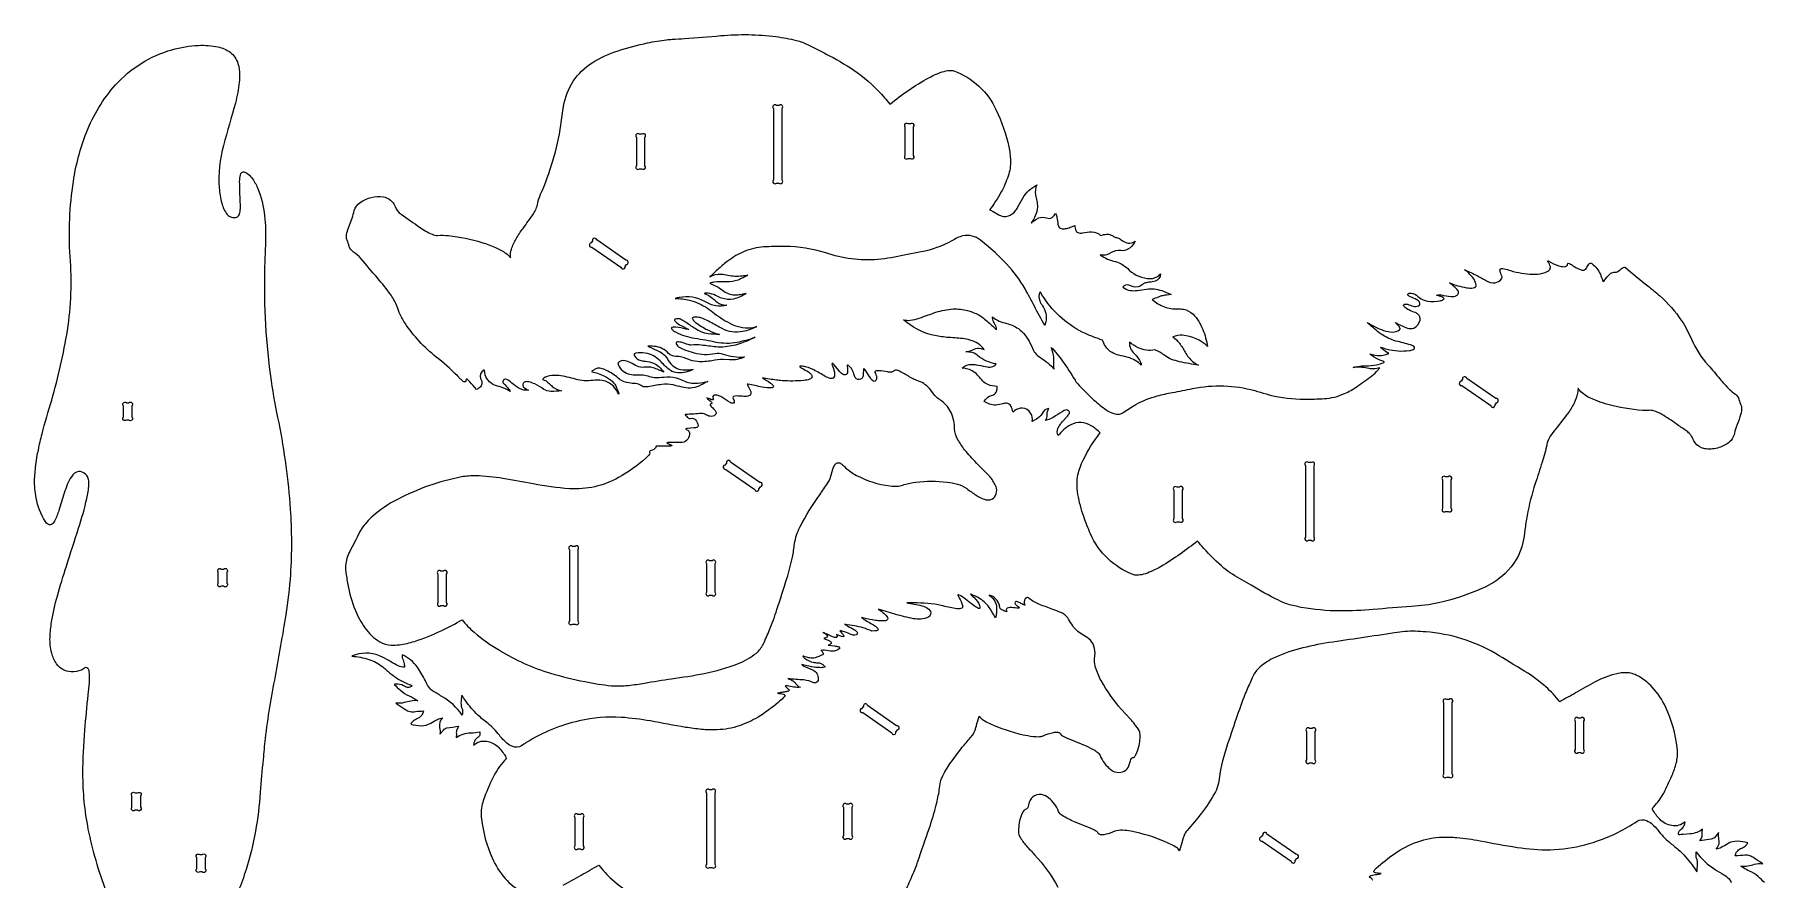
# Model space of a CAD drawing. Extents: x 0 to 51.4, y 0 to 52.8.
# Drawn here: x 0 to 50.1, y 28.3 to 52.8 of the extents above; entities that cross this region are included whole.
import ezdxf

# ---------------------------------------------------------------- set-up
doc = ezdxf.new("R2010")
doc.units = 0
doc.header["$MEASUREMENT"] = 0
doc.layers.get('0').update_dxf_attribs({"linetype": 'CONTINUOUS'})

msp = doc.modelspace()

# ---------------------------------------------------------------- linework, layer by layer
for points in [[(26.583, 46.831, -0.077275), (25.696, 46.516), (25.203, 46.421, -0.037211), (24.435, 46.295, -0.100791), (22.927, 46.486, 0.073926), (21.741, 46.671, 0.014815), (21.128, 46.659, 0.08555), (20.566, 46.525, 0.065025), (20.102, 46.259, 0.022769), (19.831, 46.033, 0.003792), (19.572, 45.794, -0.153813), (19.897, 45.874, -0.028229), (20.09, 45.836, 0.071232), (20.506, 45.823, 0.020928), (20.671, 45.847, -0.040647), (20.387, 45.7, -0.109795), (20.052, 45.647, 0.04221), (19.687, 45.634, 0.020819), (19.566, 45.613, -0.007199), (19.808, 45.492, -0.046741), (19.978, 45.376, 0.182794), (20.334, 45.272, 0.035893), (20.507, 45.293, -0.010618), (20.621, 45.31, -0.094366), (20.256, 45.15, -0.134216), (19.905, 45.177, -0.0481), (19.735, 45.254, 0.081373), (19.514, 45.318, 0.071339), (19.406, 45.311, -0.12239), (19.73, 45.099, 0.161252), (19.973, 44.978, 0.02722), (20.06, 44.967, -0.114236), (19.74, 44.948, -0.083936), (19.422, 45.079, 0.174209), (18.684, 45.192, 0.014918), (18.567, 45.168, -0.044532), (18.981, 45.116, -0.088665), (19.5, 44.881, -0.022846), (19.704, 44.732, 0.054683), (20.215, 44.416, 0.146721), (20.82, 44.327, 0.029606), (20.935, 44.352, -0.064796), (20.522, 44.206, -0.167337), (19.928, 44.291, -0.005485), (19.582, 44.481, 0.024123), (19.364, 44.584, 0.033176), (19.25, 44.619, 0.089013), (19.101, 44.622, 0.170089), (19.064, 44.602, 0.22192), (19.062, 44.585, 0.137399), (19.118, 44.505, 0.055243), (19.457, 44.281, 0.041568), (19.744, 44.153, 0.022846), (19.844, 44.124, -0.037139), (19.519, 44.142, -0.110021), (19.141, 44.291, -0.005212), (18.848, 44.49, 0.048123), (18.718, 44.564, 0.114774), (18.62, 44.577, 0.03862), (18.565, 44.57, 0.313509), (18.542, 44.539, 0.171431), (18.547, 44.524, 0.089671), (18.692, 44.406, 0.010374), (18.944, 44.279, -0.081593), (18.96, 44.269, -0.035593), (18.877, 44.281, 0.01952), (18.585, 44.334, 0.070539), (18.478, 44.329, 0.451869), (18.46, 44.285, 0.097076), (18.473, 44.265, 0.058781), (18.569, 44.196, 0.081463), (19.137, 44.012, -0.022248), (19.747, 43.904, 0.093939), (20.357, 43.901, 0.024569), (20.623, 43.962, 0.010847), (20.884, 44.042, -0.020157), (20.486, 43.87, -0.066469), (20.011, 43.767, -0.065792), (19.748, 43.761, 0.003042), (19.323, 43.813, 0.042274), (19.031, 43.816, -0.059957), (18.936, 43.83, -0.015693), (18.771, 43.887, 0.11635), (18.628, 43.905, 0.453904), (18.59, 43.852, 0.163726), (18.697, 43.746, 0.04224), (18.868, 43.672, 0.007247), (19.115, 43.591, 0.130182), (19.72, 43.576, -0.122056), (19.951, 43.555, 0.098808), (20.575, 43.472, -0.125399), (20.143, 43.384), (19.959, 43.395, 0.060326), (19.631, 43.362, -0.062485), (19.211, 43.336, -0.087563), (18.908, 43.417, 0.017569), (18.761, 43.469, 0.074366), (18.584, 43.489, -0.20073), (18.37, 43.572, 0.199223), (17.951, 43.778, 0.024896), (17.771, 43.782), (18.066, 43.651, -0.17639), (18.365, 43.37, 0.083701), (18.526, 43.191, 0.115067), (18.722, 43.109, 0.07122), (18.969, 43.099, 0.016131), (19.087, 43.111, -0.138566), (18.645, 43.012, -0.11634), (18.424, 43.081, -0.033733), (18.387, 43.107, -0.036095), (18.13, 43.359, 0.161002), (17.697, 43.581, 0.088956), (17.425, 43.582, 0.112838), (17.379, 43.559, 0.147491), (17.388, 43.506, 0.23616), (17.572, 43.367, 0.023665), (17.702, 43.351, -0.043302), (17.933, 43.293, -0.097684), (18.092, 43.191, -0.049839), (18.234, 43.026, 0.054867), (17.927, 43.156, 0.108319), (17.654, 43.171, -0.140495), (17.464, 43.2, -0.008789), (17.264, 43.307, 0.096641), (17.047, 43.365, 0.218382), (16.918, 43.308, 0.249625), (16.91, 43.25, 0.156745), (17.061, 43.057, 0.184598), (17.45, 42.953, -0.120437), (17.814, 42.904, 0.077319), (18.022, 42.877, 0.014914), (18.323, 42.896, -0.112337), (18.68, 42.842, -0.009591), (18.862, 42.76, 0.115371), (19.222, 42.713, 0.044111), (19.511, 42.763, -0.032921), (19.25, 42.629, -0.076833), (19.005, 42.569, -0.070617), (18.767, 42.594, 0.004981), (18.502, 42.661, 0.087094), (18.177, 42.675, 0.010336), (17.779, 42.604, -0.089414), (17.644, 42.61, -0.093193), (17.575, 42.644, 0.145169), (17.417, 42.7, -0.019485), (17.282, 42.707, -0.055719), (17.027, 42.775, -0.092853), (16.948, 42.826, 0.075394), (16.616, 43.057, 0.034624), (16.451, 43.131, 0.104031), (16.314, 43.146, 0.128661), (16.223, 43.106, -0.006483), (16.143, 43.046, -0.050938), (16.518, 42.917, -0.075697), (16.74, 42.766, -0.095698), (16.868, 42.58, -0.044226), (16.931, 42.393, 0.062785), (16.773, 42.621, 0.162096), (16.451, 42.789, 0.082225), (16.178, 42.793, -0.048465), (15.929, 42.778, -0.055974), (15.678, 42.827, 0.047965), (15.193, 42.93, 0.063583), (14.924, 42.924, 0.102623), (14.759, 42.858, 0.044404), (14.715, 42.821, -0.129064), (14.912, 42.706, -0.004692), (14.997, 42.62, 0.150716), (15.274, 42.494, -0.037771), (14.961, 42.472, -0.131228), (14.762, 42.529, 0.045153), (14.499, 42.688, 0.046271), (14.324, 42.749, 0.121482), (14.212, 42.749, 0.561306), (14.173, 42.597, 0.081253), (14.226, 42.555, 0.031173), (14.315, 42.511, -0.164332), (14.054, 42.557, -0.051963), (13.915, 42.647, -0.026721), (13.75, 42.783, 0.141452), (13.658, 42.828, 0.222824), (13.59, 42.794, 0.170388), (13.566, 42.753, 0.213865), (13.582, 42.714, 0.041939), (13.638, 42.659, -0.045973), (13.752, 42.524, -0.030051), (13.785, 42.467, 0.085568), (13.569, 42.578, 0.0105), (13.359, 42.642, -0.123432), (13.186, 42.753, -0.173002), (13.043, 43.026, 0.019325), (13.034, 43.088, 0.281839), (13.022, 43.086, 0.405111), (12.923, 42.844, -0.036902), (12.957, 42.771, -0.104585), (12.964, 42.688, -0.18404), (12.9, 42.588, -0.03475), (12.807, 42.525, 0.003764), (12.612, 42.754, 0.014501), (12.542, 42.828, 0.596695), (12.509, 42.817, -0.128211), (12.48, 42.754, 0.054321), (12.436, 42.748, -0.101634), (12.407, 42.769, -0.025411), (12.329, 42.842, 0.041596), (11.704, 43.417, -0.073389), (10.78, 44.382, -0.040639), (10.593, 44.705, -0.024731), (10.507, 44.93, 0.062623), (10.329, 45.259, 0.02328), (9.934, 45.761, -0.005827), (9.464, 46.316, 0.08364), (9.24, 46.511, -0.157935), (9.119, 46.674, 0.038349), (9.055, 46.852, -0.096081), (9.039, 46.958, -0.073742), (9.08, 47.165), (9.201, 47.496, 0.018659), (9.262, 47.713, -0.162701), (9.437, 47.947, -0.189484), (10.107, 48.11, -0.261299), (10.446, 47.832, 0.148558), (10.622, 47.605, -0.00352), (11.158, 47.229, 0.046817), (11.521, 47.027, 0.088085), (11.679, 46.991, -0.042163), (11.997, 46.987, -0.043741), (12.965, 46.788, -0.024565), (13.356, 46.645, -0.048788), (13.657, 46.474, -0.059356), (13.794, 46.346, -0.108501), (13.818, 46.596, -0.060466), (13.955, 46.894, -0.028692), (14.155, 47.197, 0.009413), (14.455, 47.617, 0.100813), (14.579, 47.926, -0.035893), (14.665, 48.184, 0.031511), (15.019, 49.158, 0.037806), (15.255, 50.191, -0.003205), (15.332, 50.739, -0.216015), (16.159, 51.996, -0.069912), (16.91, 52.342, -0.021328), (17.764, 52.571, -0.023565), (18.313, 52.661, -0.013168), (18.48, 52.674, 0.00522), (18.831, 52.695, 0.003527), (19.885, 52.781, -0.053417), (21.485, 52.752, -0.025899), (22.079, 52.641, -0.055993), (22.415, 52.516, 0.001003), (23.035, 52.199, -0.031462), (23.84, 51.712, -0.060575), (24.628, 50.983, -0.010754), (24.785, 50.793, -0.046883), (25.915, 51.561, -0.04869), (26.357, 51.746, -0.081642), (26.582, 51.773, -0.063611), (26.639, 51.763, -0.198631), (27.868, 50.625, -0.058116), (28.233, 49.56, -0.035838), (28.283, 49.163, -0.089662), (28.215, 48.712, -0.045121), (28.005, 48.241, -0.036666), (27.677, 47.734, -0.023452), (27.778, 47.684), (27.947, 47.588, 0.222851), (28.219, 47.561, 0.14607), (28.415, 47.695, 0.054906), (28.489, 47.804, -0.012896), (28.635, 48.075, -0.13922), (29.047, 48.458, 0.158009), (29.006, 48.168, 0.009092), (29.046, 47.991, -0.050118), (29.063, 47.813, -0.097258), (29.001, 47.563, -0.051434), (28.88, 47.348, -0.089847), (29.099, 47.498, -0.183826), (29.329, 47.498, 0.243257), (29.487, 47.515, 0.081981), (29.589, 47.628, -0.071601), (29.629, 47.506, -0.007841), (29.655, 47.323, 0.156826), (29.702, 47.216, 0.125151), (29.748, 47.19, 0.111513), (29.876, 47.19, 0.051623), (30.015, 47.228, -0.00363), (30.15, 47.28, 0.106501), (30.175, 47.132, 0.164747), (30.23, 47.075, 0.150423), (30.373, 47.064, -0.041161), (30.638, 47.098, -0.200367), (30.892, 46.99, -0.054456), (31.065, 47.03, -0.131571), (31.202, 47.004, 0.027432), (31.29, 46.95, 0.053604), (31.379, 46.923, -0.084801), (31.489, 46.866, 0.083777), (31.651, 46.779, 0.174385), (31.831, 46.792, 0.042347), (31.896, 46.826, -0.089339), (31.746, 46.63, -0.210001), (31.479, 46.551, 0.161804), (31.181, 46.484, -0.093831), (31.032, 46.421, -0.090753), (30.885, 46.426, 0.09816), (31.322, 46.235, -0.144594), (31.722, 45.986, 0.181324), (32.329, 45.742, 0.170319), (32.576, 45.825, 0.052754), (32.625, 45.875, -0.34699), (32.473, 45.668, -0.049245), (32.304, 45.638, 0.025747), (32.195, 45.617, 0.13046), (32.093, 45.556, -0.248853), (31.851, 45.507), (31.713, 45.552, 0.302176), (31.539, 45.497, 0.155179), (31.752, 45.398, 0.065991), (31.95, 45.397, 0.003016), (32.222, 45.435, -0.117264), (32.664, 45.394, -0.039128), (32.937, 45.278, 0.029064), (32.693, 45.246, 0.036436), (32.562, 45.205, -0.008261), (32.391, 45.138, 0.08934), (32.741, 44.921, 0.101551), (33.114, 44.868, -0.036446), (33.295, 44.853, -0.14709), (33.571, 44.71, -0.071767), (33.736, 44.502, -0.069511), (33.937, 44.022, -0.024176), (33.995, 43.77, 0.181871), (33.268, 44.099, 0.107613), (32.985, 44.052, -0.093873), (33.177, 43.872, -0.029264), (33.344, 43.606, 0.074595), (33.561, 43.34, 0.069588), (33.731, 43.23, -0.013197), (33.181, 43.334, -0.024847), (32.948, 43.4, -0.079635), (32.741, 43.521, 0.043114), (32.607, 43.609, 0.024478), (32.463, 43.679, -0.173856), (31.986, 43.74, -0.039348), (31.726, 43.895, 0.210702), (31.866, 43.568, -0.10802), (32.053, 43.299, -0.030355), (32.073, 43.236, 0.121798), (31.689, 43.459, 0.015101), (31.424, 43.522, -0.06159), (31.23, 43.596, -0.122919), (31.037, 43.781, -0.053842), (30.944, 43.961, -0.02975), (30.453, 44.147, -0.139378), (29.248, 45.19, -0.01452), (29.143, 45.357, 0.242159), (29.129, 45.093, 0.052672), (29.208, 44.955, -0.204706), (29.302, 44.489, -0.029344), (29.276, 44.38, -0.01076), (28.973, 44.945, 0.005037), (28.703, 45.443, 0.061632), (28.165, 46.168, 0.031167), (27.639, 46.667, 0.004506), (27.411, 46.856, 0.22692), (26.904, 46.976, 0.063206), (26.739, 46.922, 0.010826)], [(21.412, 50.672), (21.412, 48.598, 1), (21.5, 48.51), (21.574, 48.51, 1), (21.662, 48.598), (21.662, 50.672, 1), (21.574, 50.76), (21.5, 50.76, 1)], [(25.224, 50.135), (25.224, 49.311, 1), (25.312, 49.223), (25.386, 49.223, 1), (25.474, 49.311), (25.474, 50.135, 1), (25.386, 50.223), (25.312, 50.223, 1)], [(17.439, 49.835), (17.439, 49.012, 1), (17.528, 48.924), (17.601, 48.924, 1), (17.689, 49.012), (17.689, 49.835, 1), (17.601, 49.924), (17.528, 49.924, 1)], [(16.149, 46.655), (16.99, 46.071, 1), (17.113, 46.094), (17.155, 46.154, 1), (17.132, 46.277), (16.292, 46.86, 1), (16.169, 46.838), (16.127, 46.778, 1)], [(31.91, 42.09, -0.060024), (32.536, 42.342, -0.026905), (32.976, 42.44, 0.006897), (33.56, 42.556, -0.11844), (35.361, 42.498, -0.007857), (35.688, 42.398, 0.061216), (36.672, 42.252, 0.012749), (36.925, 42.249, 0.008183), (37.37, 42.263, 0.089349), (37.959, 42.409, 0.051451), (38.324, 42.613, 0.005475), (38.755, 42.924, 0.04622), (38.932, 43.091, 0.026546), (38.985, 43.16, -0.139855), (38.616, 43.144, 0.096416), (38.21, 43.163, -0.049389), (38.468, 43.214, -0.020222), (38.659, 43.218, 0.067289), (38.963, 43.264, 0.014755), (39.124, 43.317, 0.058169), (39.077, 43.345, -0.039004), (38.824, 43.464, -0.043862), (38.693, 43.56, 0.065993), (38.988, 43.512, 0.087476), (39.164, 43.541, 0.025119), (39.247, 43.575, -0.067805), (39.056, 43.702, -0.031887), (39.003, 43.758, 0.018933), (39.193, 43.697, 0.088966), (39.841, 43.655, 0.05601), (39.951, 43.685, 0.243836), (39.991, 43.731, 0.265565), (39.967, 43.78, 0.077446), (39.876, 43.823, -0.005665), (39.45, 43.933, -0.069675), (39.021, 44.129, -0.023655), (38.962, 44.173, -0.004476), (38.615, 44.47, 0.043569), (39.091, 44.241, 0.087447), (39.357, 44.192, 0.146581), (39.551, 44.254, 0.170707), (39.571, 44.291, 0.114467), (39.569, 44.31, 0.107319), (39.508, 44.396, -0.04766), (39.437, 44.474, 0.066227), (39.784, 44.307, 0.174071), (39.97, 44.31, 0.214738), (40.153, 44.54, 0.288221), (40.09, 44.709, 0.073325), (40.014, 44.755, -0.014117), (39.828, 44.832, -0.085914), (39.697, 44.923, -0.162588), (39.673, 44.969, -0.318745), (39.692, 44.997, -0.128668), (39.784, 44.996, 0.008318), (39.955, 44.942, 0.159993), (40.109, 44.952, 0.2165), (40.146, 44.996, 0.2165), (40.137, 45.052, 0.132081), (40.058, 45.129, 0.032329), (39.87, 45.214, -0.154477), (39.794, 45.276, -0.348708), (39.802, 45.305, -0.119073), (39.833, 45.318, -0.186777), (40.044, 45.262, -0.02424), (40.133, 45.187, 0.130276), (40.365, 45.092, 0.086555), (40.736, 45.098, 0.079177), (40.825, 45.132, 0.209395), (40.845, 45.159, 0.239368), (40.834, 45.182, 0.058866), (40.783, 45.209, 0.019507), (40.649, 45.249, -0.098528), (40.627, 45.26, -0.344696), (40.629, 45.264, -0.099099), (40.762, 45.268, 0.019901), (41.052, 45.226, 0.117073), (41.207, 45.247, 0.234639), (41.267, 45.321, 0.197123), (41.243, 45.4, 0.052399), (41.169, 45.481, 0.007678), (41.003, 45.619, 0.04953), (41.495, 45.478, 0.071504), (41.694, 45.47, 0.145696), (41.762, 45.498, 0.235866), (41.78, 45.56, 0.09077), (41.724, 45.702, 0.066468), (41.597, 45.863, 0.028314), (41.443, 45.998, -0.020164), (41.797, 45.829, 0.00905), (42.078, 45.673, 0.140381), (42.322, 45.623, 0.218804), (42.509, 45.732, 0.068975), (42.525, 45.767, 0.15262), (42.529, 45.791, -0.004455), (42.47, 45.953, -0.221828), (42.474, 46.017, -0.196113), (42.506, 46.031, -0.064343), (42.585, 46.024, -0.026667), (42.774, 45.974, 0.066542), (43.416, 45.868, 0.058194), (43.7, 45.895, 0.066773), (43.856, 45.957, 0.053432), (43.903, 45.993, 0.231168), (43.927, 46.084, 0.102203), (43.857, 46.231, -0.134893), (43.848, 46.256), (43.851, 46.257, -0.090673), (43.881, 46.246, 0.059624), (44.171, 46.111, 0.067075), (44.324, 46.087, 0.123993), (44.405, 46.113, 0.247417), (44.436, 46.178, -0.229889), (44.439, 46.186, -0.229889), (44.447, 46.188, -0.072169), (44.562, 46.127, 0.037548), (44.776, 46.01, 0.069865), (44.874, 45.987, 0.294519), (44.971, 46.043, -0.04308), (45.045, 46.163, -0.401215), (45.129, 46.175, -0.145711), (45.376, 45.866, -0.036201), (45.439, 45.684, 0.159044), (45.455, 45.658, 0.243184), (45.46, 45.659, 0.068466), (45.503, 45.701, -0.050308), (45.659, 45.876, -0.146785), (45.766, 45.925, 0.090196), (45.846, 45.93, 0.075969), (45.887, 45.949, 0.029519), (46.009, 46.047, -0.17636), (46.075, 46.073, -0.128248), (46.104, 46.063, 0.015214), (46.756, 45.527, -0.007968), (47.092, 45.249, -0.064925), (47.731, 44.519, -0.042601), (48.016, 43.986, 0.082686), (48.501, 43.234, -0.012009), (48.836, 42.837, 0.024761), (49.116, 42.533, 0.033993), (49.29, 42.391, -0.154704), (49.392, 42.24, 0.043632), (49.457, 42.061, -0.080145), (49.47, 41.97, -0.081761), (49.422, 41.734, -0.001832), (49.312, 41.436, 0.030208), (49.25, 41.211, -0.139873), (49.122, 41.013, -0.111014), (48.812, 40.846, -0.105465), (48.443, 40.806, -0.054794), (48.303, 40.84, -0.174306), (48.085, 41.044, 0.010466), (48.02, 41.176, 0.083938), (47.957, 41.255, 0.019196), (47.854, 41.337, 0.002911), (47.582, 41.524, 0.030588), (47.157, 41.807, 0.052568), (46.917, 41.912, 0.10082), (46.795, 41.923, -0.042068), (46.598, 41.92, -0.043879), (45.588, 42.095, -0.046563), (45.026, 42.31, -0.052273), (44.845, 42.432, -0.0785), (44.731, 42.57, -0.062835), (44.715, 42.422, -0.062242), (44.615, 42.137, -0.042795), (44.426, 41.827, -0.010913), (44.035, 41.328, 0.039162), (43.89, 41.118, 0.086462), (43.829, 40.941, -0.02138), (43.69, 40.424, -0.003614), (43.489, 39.805, 0.033184), (43.251, 38.877, 0.013673), (43.19, 38.459, -0.018991), (43.13, 38.092, -0.153249), (42.615, 37.201, -0.086144), (41.943, 36.758, -0.048038), (40.687, 36.348, -0.039046), (39.902, 36.241, 0.008145), (38.795, 36.152, -0.020962), (37.827, 36.111, -0.042897), (36.707, 36.217, -0.018722), (36.321, 36.306, -0.048142), (36.046, 36.422, -0.019077), (35.254, 36.857, 0.001032), (34.713, 37.174, -0.043197), (34.469, 37.35, -0.030113), (33.882, 37.926, -0.012571), (33.705, 38.134, -0.002815), (33.202, 37.762, -0.021314), (32.632, 37.395, -0.047162), (32.19, 37.19, -0.050786), (31.988, 37.147, -0.052064), (31.885, 37.151, -0.046848), (31.832, 37.165, -0.198745), (30.6, 38.345, -0.010922), (30.403, 38.848, -0.041752), (30.236, 39.489, -0.038533), (30.209, 39.83, -0.085414), (30.3, 40.272, -0.063073), (30.741, 41.086, -0.013881), (30.879, 41.269, 0.07033), (30.618, 41.48, 0.106415), (30.33, 41.57, 0.137204), (30.026, 41.505, 0.070326), (29.816, 41.358, 0.03528), (29.662, 41.196, -0.214482), (29.658, 41.404, -0.056294), (29.71, 41.499, -0.029293), (29.778, 41.587), (29.934, 41.76, 0.095739), (29.989, 41.848, 0.361508), (29.957, 41.92, 0.062296), (29.905, 41.941, 0.097329), (29.778, 41.885, -0.015363), (29.523, 41.721, -0.055436), (29.35, 41.647, -0.027), (29.292, 41.634, 0.229076), (29.343, 41.788, -0.20886), (29.397, 41.98, 0.204583), (29.239, 41.893, -0.01701), (29.161, 41.777, -0.107431), (28.981, 41.638, -0.022426), (28.907, 41.603, 0.218715), (28.866, 41.844, 0.242778), (28.627, 41.991, 0.171232), (28.409, 41.917, 0.034254), (28.355, 41.872, 0.081289), (28.29, 42.054, 0.25792), (28.172, 42.129, 0.078083), (28.064, 42.115, -0.053326), (27.854, 42.078, -0.16523), (27.518, 42.185, -0.175657), (27.675, 42.331, 0.005145), (27.789, 42.374, 0.236793), (27.882, 42.485, 0.068717), (27.894, 42.619, -0.102193), (27.622, 42.669, -0.091661), (27.481, 42.767, -0.024354), (27.349, 42.921, 0.156728), (27.047, 43.12, 0.053509), (26.882, 43.151, -0.192673), (27.161, 43.253, -0.043553), (27.285, 43.244, -0.010002), (27.561, 43.191, 0.086102), (27.733, 43.182, 0.218087), (27.863, 43.269, -0.046167), (27.582, 43.351, -0.090848), (27.326, 43.517, 0.149532), (27.111, 43.611, 0.026028), (26.99, 43.62, 0.07783), (27.224, 43.697, -0.161023), (27.426, 43.717, -0.037766), (27.52, 43.688, 0.165958), (27.112, 43.959, 0.039609), (26.893, 44.002, 0.008312), (26.435, 44.039, -0.030816), (26.035, 44.101, -0.124774), (25.181, 44.551, 0.102599), (25.378, 44.535, 0.05696), (25.638, 44.596, -0.005446), (26.121, 44.766, -0.063267), (26.619, 44.861, -0.07925), (27.038, 44.813, -0.027942), (27.283, 44.73, -0.072777), (27.498, 44.598, -0.014963), (27.768, 44.361, 0.011762), (27.878, 44.267, 0.165033), (27.828, 44.42, -0.068669), (27.767, 44.57, -0.044831), (27.76, 44.637, 0.102565), (27.955, 44.512, 0.031077), (28.171, 44.443, -0.08323), (28.509, 44.291, -0.090544), (28.745, 44.047, -0.04834), (28.887, 43.796), (28.944, 43.661, 0.111776), (29.059, 43.524, 0.01406), (29.251, 43.386, -0.0413), (29.468, 43.205, -0.027196), (29.549, 43.114, -0.080142), (29.542, 43.392, 0.081198), (29.521, 43.561, 0.019253), (29.46, 43.749, -0.036203), (29.789, 43.351, -0.018061), (30.152, 42.796, 0.066101), (30.321, 42.593, 0.010585), (30.7, 42.224, 0.032776), (31.059, 41.938, 0.067084), (31.279, 41.829, 0.097391), (31.437, 41.814, 0.105543), (31.547, 41.859, -0.019666)], [(17.901, 40.772, 0.082345), (17.836, 40.751, 0.086341), (17.82, 40.735, -0.03195), (17.827, 40.689, -0.15054), (17.795, 40.618, -0.059846), (17.713, 40.535, -0.050654), (16.926, 39.976, -0.142312), (15.498, 39.652, -0.026048), (14.451, 39.794, 0.005153), (13.574, 39.953, 0.031575), (12.787, 40.026, 0.046782), (12.372, 39.995, 0.071025), (10.513, 39.346, 0.057472), (9.798, 38.86, 0.060882), (9.478, 38.495, 0.028586), (9.414, 38.384, -0.003012), (9.132, 37.833, 0.097685), (9.011, 37.426, 0.045518), (9.017, 37.256, 0.005908), (9.075, 36.881, 0.047138), (9.289, 36.14, 0.055653), (9.569, 35.624, 0.102248), (10.009, 35.216, 0.115963), (10.329, 35.125, 0.053288), (10.575, 35.135, 0.043687), (11.008, 35.23, 0.039482), (11.783, 35.54, 0.006056), (12.393, 35.853, 0.048261), (12.739, 35.496, 0.043376), (13.469, 34.972, 0.064583), (14.954, 34.311, 0.027031), (15.947, 34.067, 0.032606), (16.719, 33.947, 0.043967), (17.209, 33.956, 0.013078), (17.675, 34.022, -0.004053), (18.458, 34.15, 0.015326), (19.407, 34.3, 0.044972), (20.398, 34.59, 0.076826), (20.917, 34.893, 0.093593), (21.114, 35.143, 0.007772), (21.302, 35.568, 0.018314), (21.514, 36.154, 0.001774), (21.801, 37.053, 0.02484), (21.962, 37.672, 0.018656), (22.023, 38.06, -0.086151), (22.179, 38.542, -0.031181), (22.753, 39.481, -0.020224), (22.991, 39.822, 0.105478), (23.094, 40.089, -0.085597), (23.187, 40.342, -0.14193), (23.259, 40.402, -0.198388), (23.357, 40.389, -0.049809), (23.396, 40.363, -0.019512), (23.502, 40.259, 0.068605), (23.817, 40.041, 0.088386), (24.789, 39.735, 0.043529), (25.029, 39.729, 0.070038), (25.205, 39.772, -0.049937), (25.543, 39.84, -0.059276), (26.443, 39.847, -0.03501), (26.747, 39.787, -0.088536), (27.013, 39.656, 0.016445), (27.285, 39.466, 0.04828), (27.525, 39.348, 0.121653), (27.693, 39.331, 0.229564), (27.847, 39.456, 0.183065), (27.873, 39.67, 0.0741), (27.813, 39.819, 0.059793), (27.626, 40.065), (27.3, 40.391, -0.021301), (26.951, 40.785, -0.039028), (26.75, 41.087, -0.112701), (26.662, 41.391, 0.094458), (26.57, 41.839, 0.125859), (26.296, 42.19, 0.014312), (26.166, 42.281, -0.049645), (26.091, 42.352), (25.93, 42.556, 0.144458), (25.568, 42.79, -0.031789), (25.421, 42.858, -0.003191), (25.135, 43.024, 0.05546), (24.983, 43.088, 0.160501), (24.92, 43.083, 0.061987), (24.884, 43.053, -0.147627), (24.829, 43.033, -0.070873), (24.714, 43.036, 0.014596), (24.476, 43.072, 0.094941), (24.365, 43.059, 0.390917), (24.347, 43.021, 0.008493), (24.383, 42.954, -0.202589), (24.384, 42.805, -0.083427), (24.362, 42.772, -0.345496), (24.307, 42.77, -0.091209), (24.22, 42.862, -0.016832), (24.088, 43.07, 0.075832), (24.041, 43.125), (24.034, 43.129, 0.233552), (24.028, 43.126, 0.124737), (24.022, 43.107), (24.016, 42.973, -0.059935), (23.995, 42.876, -0.25689), (23.931, 42.828, -0.058485), (23.858, 42.821, -0.249686), (23.782, 42.873, -0.068745), (23.744, 42.98, 0.066175), (23.672, 43.133, 0.04358), (23.599, 43.212, 0.060807), (23.57, 43.233, 0.472878), (23.547, 43.218, 0.075649), (23.547, 43.199, -0.09495), (23.557, 43.01, -0.42237), (23.456, 42.951, -0.105338), (23.356, 43.021, -0.032003), (23.305, 43.077), (23.174, 43.244, 0.093521), (23.129, 43.284), (23.117, 43.288, 0.369649), (23.109, 43.284, 0.174259), (23.113, 43.236, -0.047028), (23.179, 43.035, -0.116147), (23.178, 42.917, -0.11153), (23.143, 42.856, -0.202069), (23.09, 42.843, -0.084558), (23.03, 42.856, -0.053131), (22.876, 42.931, 0.015004), (22.54, 43.117, 0.062945), (22.313, 43.192, 0.053592), (22.18, 43.2, 0.319479), (22.172, 43.193, 0.319479), (22.176, 43.183, 0.048027), (22.29, 43.118, -0.04057), (22.465, 43.005, -0.106961), (22.525, 42.93, -0.328241), (22.506, 42.854, -0.125666), (22.46, 42.827, -0.067799), (22.288, 42.789, -0.03762), (21.661, 42.783, -0.012315), (21.497, 42.8, -0.007331), (21.09, 42.863, -0.035142), (21.327, 42.716, -0.057449), (21.405, 42.641, -0.469217), (21.392, 42.587, -0.116414), (21.371, 42.58, -0.064152), (21.082, 42.6, -0.0102), (20.673, 42.685, 0.204969), (20.655, 42.682, 0.222352), (20.666, 42.638, -0.036978), (20.747, 42.489, -0.170886), (20.757, 42.398, -0.225008), (20.703, 42.346, -0.100037), (20.553, 42.329, 0.010378), (20.351, 42.341, 0.080012), (20.259, 42.328, 0.384132), (20.238, 42.29, 0.117039), (20.266, 42.23, -0.171824), (20.275, 42.163, -0.34074), (20.219, 42.129, -0.109843), (20.155, 42.149, -0.018226), (19.912, 42.306, 0.052653), (19.806, 42.357, 0.102638), (19.698, 42.366, 0.562249), (19.665, 42.264, -0.372339), (19.668, 42.232, -0.200858), (19.658, 42.229, -0.106497), (19.601, 42.242, 0.020512), (19.53, 42.269, 0.103659), (19.479, 42.286, 0.083411), (19.503, 42.261, -0.031762), (19.598, 42.182, -0.099193), (19.627, 42.138, -0.214829), (19.623, 42.121, -0.101441), (19.588, 42.103, 0.447802), (19.579, 42.079, 0.085706), (19.628, 42.021, -0.03302), (19.721, 41.916, -0.13302), (19.75, 41.841, -0.232017), (19.727, 41.791, -0.244308), (19.573, 41.751, -0.070196), (19.445, 41.802, 0.134645), (19.265, 41.836, -0.040828), (19.056, 41.812, 0.01867), (18.878, 41.805, 0.138724), (18.851, 41.796, 0.294696), (18.862, 41.781, -0.108199), (18.909, 41.73, 0.222845), (18.997, 41.69), (19.059, 41.695, -0.212445), (19.155, 41.648, -0.162122), (19.228, 41.477, -0.309854), (19.207, 41.435, -0.076555), (19.102, 41.413), (18.911, 41.401, 0.046575), (18.876, 41.392, 0.190092), (18.87, 41.386, 0.18074), (18.885, 41.371, -0.375641), (18.98, 41.226, -0.395659), (18.713, 40.989, 0.019802), (18.529, 40.992, 0.021501), (18.381, 40.996, 0.057296), (18.324, 40.985, 0.330216), (18.333, 40.975, 0.078164), (18.379, 40.953, 0.015068), (18.445, 40.926, -0.16683), (18.468, 40.904, -0.193703), (18.457, 40.895, -0.056802), (18.347, 40.885, 0.002703), (18.01, 40.889, -0.281705), (17.942, 40.787, -0.064439)], [(41.36, 42.644), (42.201, 42.06, 1), (42.324, 42.083), (42.365, 42.143, 1), (42.343, 42.266), (41.503, 42.849, 1), (41.38, 42.827), (41.338, 42.767, 1)], [(2.822, 42.054), (2.822, 41.731, -1), (2.733, 41.643), (2.66, 41.643, -1), (2.572, 41.731), (2.572, 42.054, -1), (2.66, 42.143), (2.733, 42.143, -1)], [(20.03, 40.214), (20.87, 39.63, 1), (20.993, 39.653), (21.035, 39.713, 1), (21.013, 39.836), (20.172, 40.419, 1), (20.049, 40.397), (20.007, 40.337, 1)], [(36.83, 40.322), (36.83, 38.249, 1), (36.919, 38.161), (36.992, 38.161, 1), (37.08, 38.249), (37.08, 40.322, 1), (36.992, 40.411), (36.919, 40.411, 1)], [(33.018, 39.609), (33.018, 38.786, 1), (33.107, 38.698), (33.18, 38.698, 1), (33.268, 38.786), (33.268, 39.609, 1), (33.18, 39.698), (33.107, 39.698, 1)], [(40.803, 39.909), (40.803, 39.085, 1), (40.892, 38.997), (40.965, 38.997, 1), (41.053, 39.085), (41.053, 39.909, 1), (40.965, 39.997), (40.892, 39.997, 1)], [(15.5, 37.892), (15.5, 35.819, 1), (15.588, 35.731), (15.662, 35.731, 1), (15.75, 35.819), (15.75, 37.892, 1), (15.662, 37.981), (15.588, 37.981, 1)], [(5.572, 37.238), (5.572, 36.914, -1), (5.483, 36.826), (5.41, 36.826, -1), (5.322, 36.914), (5.322, 37.238, -1), (5.41, 37.326), (5.483, 37.326, -1)], [(11.688, 37.179), (11.688, 36.356, 1), (11.776, 36.268), (11.85, 36.268, 1), (11.938, 36.356), (11.938, 37.179, 1), (11.85, 37.268), (11.776, 37.268, 1)], [(19.473, 37.478), (19.473, 36.655, 1), (19.561, 36.567), (19.634, 36.567, 1), (19.723, 36.655), (19.723, 37.478, 1), (19.634, 37.567), (19.561, 37.567, 1)], [(23.998, 33.166), (24.839, 32.582, 1), (24.962, 32.604), (25.004, 32.664, 1), (24.981, 32.787), (24.141, 33.371, 1), (24.018, 33.349), (23.976, 33.289, 1)], [(40.834, 33.458), (40.834, 31.385, 1), (40.922, 31.296), (40.995, 31.296, 1), (41.084, 31.385), (41.084, 33.458, 1), (40.995, 33.546), (40.922, 33.546, 1)], [(36.861, 32.622), (36.861, 31.799, 1), (36.949, 31.71), (37.022, 31.71, 1), (37.111, 31.799), (37.111, 32.622, 1), (37.022, 32.71), (36.949, 32.71, 1)], [(44.646, 32.921), (44.646, 32.098, 1), (44.734, 32.009), (44.807, 32.009, 1), (44.896, 32.098), (44.896, 32.921, 1), (44.807, 33.009), (44.734, 33.009, 1)], [(3.072, 30.751), (3.072, 30.428, -1), (2.983, 30.339), (2.91, 30.339, -1), (2.822, 30.428), (2.822, 30.751, -1), (2.91, 30.839), (2.983, 30.839, -1)], [(19.469, 30.844), (19.469, 28.771, 1), (19.557, 28.682), (19.63, 28.682, 1), (19.719, 28.771), (19.719, 30.844, 1), (19.63, 30.932), (19.557, 30.932, 1)], [(15.657, 30.131), (15.657, 29.308, 1), (15.745, 29.219), (15.818, 29.219, 1), (15.907, 29.308), (15.907, 30.131, 1), (15.818, 30.219), (15.745, 30.219, 1)], [(23.441, 30.43), (23.441, 29.607, 1), (23.53, 29.518), (23.603, 29.518, 1), (23.691, 29.607), (23.691, 30.43, 1), (23.603, 30.518), (23.53, 30.518, 1)], [(35.571, 29.441), (36.411, 28.858, 1), (36.534, 28.88), (36.576, 28.94, 1), (36.554, 29.063), (35.713, 29.647, 1), (35.59, 29.624), (35.549, 29.564, 1)], [(4.947, 28.965), (4.947, 28.641, -1), (4.858, 28.553), (4.785, 28.553, -1), (4.697, 28.641), (4.697, 28.965, -1), (4.785, 29.053), (4.858, 29.053, -1)]]:
    msp.add_lwpolyline(points, format="xyb", close=True)
for points in [[(2.074, 27.991, -0.039625), (1.557, 29.791, -0.049476), (1.402, 31.402, -0.022444), (1.456, 32.66, -0.00779), (1.556, 33.681, 0.008034), (1.59, 34.031, 0.042821), (1.583, 34.359, 0.128874), (1.546, 34.449, 0.269743), (1.479, 34.47, 0.103055), (1.413, 34.44, 0.013564), (1.356, 34.398, -0.093815), (1.06, 34.347, -0.235984), (0.636, 34.583, -0.090643), (0.495, 34.893, -0.071947), (0.447, 35.346, -0.031646), (0.492, 35.794, -0.029056), (0.66, 36.547, -0.009413), (0.924, 37.409, -0.004131), (1.276, 38.515, 0.019777), (1.515, 39.369, 0.045657), (1.573, 39.767, 0.043946), (1.562, 39.925, 0.09576), (1.518, 40.034, 0.168259), (1.327, 40.149, 0.217439), (1.16, 40.103, 0.081522), (1.067, 40, 0.052266), (0.947, 39.772, 0.020404), (0.861, 39.527, 0.005948), (0.704, 39.026, -0.046261), (0.575, 38.712, -0.133099), (0.488, 38.616, -0.258398), (0.399, 38.617, -0.109508), (0.304, 38.712, -0.093284), (0.045, 39.388, -0.054545), (0.001, 39.923, -0.040254), (0.109, 40.775, -0.014195), (0.215, 41.242, -0.008575), (0.495, 42.224, 0.031501), (0.951, 44.24, 0.058313), (1.028, 46.378, -0.053062), (1.123, 48.556, -0.054235), (1.502, 49.977, -0.088599), (2.345, 51.351, -0.139104), (3.978, 52.373, -0.05795), (4.75, 52.499, -0.056104), (5.315, 52.456, -0.101363), (5.666, 52.299, -0.159217), (5.892, 51.972, -0.079945), (5.941, 51.636, -0.028165), (5.931, 51.434, -0.037801), (5.819, 50.827, -0.003663), (5.471, 49.602, 0.082299), (5.35, 48.372, 0.04191), (5.423, 47.925, 0.098123), (5.582, 47.603, 0.316092), (5.862, 47.521, 0.201062), (5.924, 47.585, 0.080538), (5.958, 47.718, 0.037715), (5.962, 47.958, -0.009499), (5.942, 48.549, -0.054076), (5.966, 48.748, -0.103436), (6.002, 48.812, -0.289983), (6.087, 48.828, -0.046971), (6.15, 48.798, -0.071236), (6.291, 48.661, -0.068005), (6.461, 48.369, -0.075388), (6.666, 47.56, -0.033942), (6.691, 46.779), (6.667, 46.022, 0.04212), (6.852, 42.783, 0.016166), (7.075, 41.561, -0.031201), (7.409, 39.066, -0.032379), (7.413, 37.167, -0.022818), (7.28, 36.003, -0.00812), (7.129, 35.116, 0.001249), (6.809, 33.321, 0.01376), (6.679, 32.414, 0.005182), (6.623, 31.806, 0.005052), (6.535, 30.861, -0.060313), (6.13, 28.621, -0.046615), (5.612, 27.393, -0.05196)], [(25.27, 28.066, 0.003123), (25.478, 28.542, 0.020133), (25.588, 28.833, -0.002128), (25.932, 29.825, 0.018421), (26.132, 30.497, 0.019185), (26.219, 30.925, -0.018648), (26.256, 31.165, -0.051371), (26.297, 31.284, -0.037378), (26.542, 31.707, -0.023851), (26.937, 32.225, -0.009852), (27.175, 32.504, 0.073375), (27.229, 32.596, 0.034553), (27.292, 32.786, -0.026228), (27.377, 33.062, 0.132925), (27.418, 33.007, 0.039108), (27.46, 32.973, 0.049597), (27.787, 32.803, 0.051375), (28.781, 32.5, 0.048939), (29.102, 32.469, 0.06389), (29.213, 32.487, -0.039626), (29.53, 32.595, -0.090769), (29.652, 32.601, -0.211409), (29.745, 32.534, 0.098458), (29.758, 32.517, 0.061397), (29.903, 32.435, -0.003069), (30.473, 32.2, -0.025073), (30.724, 32.074, -0.069579), (30.841, 31.984, -0.103534), (30.876, 31.921, 0.1284), (31.186, 31.516, 0.159147), (31.426, 31.432, 0.344923), (31.732, 31.679, -0.024996), (31.766, 31.804, -0.199538), (31.814, 31.862, 0.163075), (31.874, 31.889, 0.061953), (31.901, 31.921, 0.069824), (31.98, 32.104, 0.082306), (32.039, 32.533, 0.047559), (32.027, 32.603, 0.061785), (32.006, 32.649, 0.051087), (31.748, 32.99), (31.497, 33.26, -0.054219), (30.909, 34.093, -0.048917), (30.748, 34.474, -0.061294), (30.716, 34.679, -0.032725), (30.729, 34.817, 0.095818), (30.699, 35.096, 0.144382), (30.55, 35.306, 0.050689), (30.36, 35.434, -0.03778), (30.196, 35.553, -0.063981), (30.085, 35.681, 0.002457), (29.962, 35.875, 0.059957), (29.859, 35.998, 0.071196), (29.739, 36.068, 0.015598), (29.506, 36.153, 0.003317), (29.123, 36.302, -0.068247), (28.823, 36.472, 0.140986), (28.78, 36.501, 0.219461), (28.744, 36.493, 0.314452), (28.682, 36.334, 0.083699), (28.701, 36.293, -0.27234), (28.701, 36.279, -0.256875), (28.695, 36.278, -0.056413), (28.583, 36.331, 0.020485), (28.482, 36.377, 0.057873), (28.433, 36.388, 0.28392), (28.407, 36.347, 0.157772), (28.432, 36.3, 0.028303), (28.504, 36.237, -0.088738), (28.531, 36.208, -0.374939), (28.527, 36.197, -0.108576), (28.468, 36.193, 0.027385), (28.267, 36.21, 0.092985), (28.185, 36.195, 0.359122), (28.16, 36.145, 0.017581), (28.177, 36.087, -0.023954), (28.055, 36.131, -0.127415), (27.986, 36.184, -0.122742), (27.965, 36.255, 0.109031), (27.923, 36.365, 0.110401), (27.771, 36.528, 0.093667), (27.668, 36.569, -0.066918), (27.803, 36.435, -0.126769), (27.872, 36.255, -0.043127), (27.868, 36.001, -0.060651), (27.846, 35.912, 0.038289), (27.631, 36.257, 0.098612), (27.378, 36.479, 0.008085), (27.155, 36.592, 0.067276), (27.122, 36.6, -0.041285), (27.322, 36.39, -0.092868), (27.387, 36.266, -0.055335), (27.396, 36.206, -0.57281), (27.359, 36.184, -0.076759), (27.26, 36.239, 0.013057), (27.121, 36.341, 0.004919), (26.932, 36.492, 0.063904), (26.788, 36.572, 0.061873), (26.759, 36.578, 0.463224), (26.753, 36.571, 0.054751), (26.791, 36.497, -0.058513), (26.892, 36.266, -0.433034), (26.847, 36.181, -0.097951), (26.683, 36.18, -0.011897), (26.274, 36.269, 0.019995), (26.089, 36.305, 0.040895), (25.273, 36.343, -0.033647), (25.712, 36.264, -0.080578), (25.886, 36.187, -0.214232), (25.969, 36.054, -0.281608), (25.911, 35.941, -0.115371), (25.798, 35.894, -0.056117), (25.563, 35.876, -0.03448), (25.47, 35.887, -0.022702), (24.96, 36.012, -0.001426), (24.456, 36.161, -0.035181), (24.62, 36.037, -0.035614), (24.696, 35.956, -0.145757), (24.726, 35.885, -0.267594), (24.698, 35.843, -0.104965), (24.616, 35.823, -0.050353), (24.447, 35.829, -0.018117), (24.284, 35.852, -0.009881), (23.962, 35.92, 0.042433), (24.044, 35.863, -0.008818), (24.35, 35.685, -0.061206), (24.43, 35.618, -0.089853), (24.447, 35.587, -0.274847), (24.436, 35.558, -0.1213), (24.352, 35.532), (24.263, 35.527, 0.069345), (23.757, 35.68, -0.006492), (23.485, 35.725, 0.030718), (23.567, 35.672, -0.002346), (23.759, 35.565, -0.084085), (23.836, 35.5, -0.466609), (23.807, 35.416, -0.15354), (23.737, 35.409, -0.054313), (23.695, 35.42, -0.00554), (23.469, 35.509, 0.085365), (23.337, 35.535, -0.018522), (23.428, 35.427, -0.051229), (23.451, 35.387, -0.481999), (23.439, 35.367, -0.09259), (23.337, 35.39, 0.011901), (23.238, 35.43, -0.112707), (23.257, 35.371, -0.423502), (23.224, 35.343, -0.088119), (23.168, 35.352, -0.028039), (23.005, 35.419, 0.010223), (22.844, 35.491, -0.092817), (22.963, 35.412, -0.381737), (22.963, 35.356, -0.118381), (22.87, 35.316), (22.997, 35.264, -0.093922), (23.076, 35.214, -0.459724), (23.072, 35.159, -0.101881), (22.993, 35.118), (23.181, 35.099, -0.030209), (23.29, 35.079, -0.160547), (23.33, 35.054, -0.309309), (23.324, 35.025, -0.216388), (23.116, 34.945, -0.009221), (22.896, 34.973, 0.065613), (22.786, 34.966, -0.108762), (22.847, 34.905, -0.200371), (22.849, 34.866, -0.133326), (22.808, 34.829, -0.057301), (22.726, 34.795, 0.016793), (22.622, 34.752, -0.092747), (22.537, 34.742, -0.049995), (22.404, 34.766, -0.004888), (22.26, 34.808, 0.106088), (22.339, 34.728, 0.094239), (22.56, 34.624, 0.050529), (22.696, 34.613, -0.07361), (22.792, 34.593, -0.082687), (22.854, 34.547, -0.010582), (22.908, 34.49, -0.077741), (22.799, 34.469, -0.044413), (22.591, 34.483, -0.023398), (22.305, 34.544, 0.014977), (22.232, 34.561, 0.115078), (22.241, 34.548, 0.073282), (22.337, 34.493), (22.545, 34.407, -0.301534), (22.712, 34.134, -0.321555), (22.636, 34.034, -0.075535), (22.586, 34.027, 0.094365), (22.289, 34.112, -0.01165), (21.827, 34.152, -0.088339), (21.995, 34.076, -0.08287), (22.072, 33.987, 0.14825), (22.194, 33.903, -0.069564), (21.998, 33.907, -0.006891), (21.815, 33.938, 0.05626), (21.768, 33.938, 0.403106), (21.764, 33.925, 0.08615), (21.817, 33.868, -0.008061), (21.878, 33.818, -0.102579), (21.864, 33.803, -0.100159), (21.783, 33.772, -0.020424), (21.655, 33.75, 0.024961), (21.527, 33.726, -0.032071), (21.699, 33.706, -0.179441), (21.736, 33.682, -0.231994), (21.738, 33.655, -0.097619), (21.698, 33.595, -0.027104), (21.548, 33.462, -0.04281), (20.969, 33.038, -0.048742), (20.427, 32.786, -0.072726), (19.783, 32.67, -0.034422), (19.323, 32.681, -0.018612), (18.864, 32.74, -0.002502), (17.848, 32.924, 0.024851), (17.001, 33.029, 0.073594), (15.786, 32.928, 0.084372), (14.249, 32.298, 0.004801), (14.115, 32.207, -0.232535), (13.856, 32.183, -0.087501), (13.681, 32.286, -0.05935), (13.474, 32.509, 0.061373), (13.14, 32.847, -0.019107), (12.846, 33.096, -0.05374), (12.486, 33.519, -0.011316), (12.383, 33.673, 0.047441), (12.357, 33.443, 0.088427), (12.389, 33.28, -0.091534), (12.404, 33.188, -0.04067), (12.395, 33.095, 0.108707), (11.798, 33.637, -0.009552), (11.529, 33.802, -0.094448), (11.416, 33.921, -0.034766), (11.324, 34.087, 0.040478), (11.094, 34.483, 0.132366), (10.651, 34.842, 0.103916), (10.663, 34.731, -0.041564), (10.709, 34.582, -0.065095), (10.715, 34.482, -0.092185), (10.538, 34.523, -0.032118), (10.323, 34.639, 0.00364), (10.084, 34.774, 0.19715), (9.299, 34.841, 0.025181), (9.189, 34.802, -0.057412), (9.689, 34.708, -0.0904), (10.089, 34.49, -0.004543), (10.328, 34.289, 0.070352), (10.77, 34.019, 0.007983), (10.936, 33.954, -0.281215), (10.803, 33.897, -0.073444), (10.69, 33.947, 0.13587), (10.475, 33.995, 0.044658), (10.423, 33.986, 0.013845), (10.6, 33.814, 0.083432), (10.858, 33.652, -0.064705), (11.102, 33.509, 0.090431), (10.905, 33.503, 0.012523), (10.711, 33.455, -0.097621), (10.47, 33.442), (10.701, 33.286, 0.024314), (10.807, 33.223, 0.122403), (10.957, 33.191, 0.033679), (11.043, 33.198, -0.017236), (11.267, 33.216, -0.118203), (11.218, 33.09, -0.100563), (11.112, 33.002, 0.039391), (10.981, 32.927, 0.099717), (10.9, 32.835, 0.06507), (11.206, 32.787, 0.130382), (11.485, 32.86, -0.026502), (11.672, 32.97, -0.069949), (11.819, 33.015, 0.247945), (11.738, 32.737, -0.076717), (11.748, 32.539), (11.848, 32.663, -0.174205), (11.944, 32.723, 0.001666), (12.297, 32.775, 0.06913), (12.235, 32.671, 0.116379), (12.222, 32.561, -0.087092), (12.214, 32.442, -0.151257), (12.644, 32.583, 0.037202), (12.903, 32.608, -0.100509), (12.903, 32.52, -0.182452), (12.838, 32.441, 0.190168), (12.732, 32.287, 0.045906), (12.721, 32.224, -0.235485), (13.099, 32.337, -0.152145), (13.421, 32.183, -0.075171), (13.643, 31.903, -0.092613), (13.668, 31.833), (13.666, 31.829, 0.069677), (13.319, 31.358, 0.019676), (13.035, 30.718, 0.070481), (12.94, 30.295, 0.050387), (12.949, 30.089, 0.074492), (13.259, 28.956, 0.070878), (13.639, 28.358, 0.092873), (14.122, 27.981, 0.137871)], [(50.129, 28.242, 0.015461), (49.952, 28.415, 0.086539), (49.695, 28.575, -0.028526), (49.523, 28.666, -0.030209), (49.45, 28.719, 0.092197), (49.647, 28.726, 0.01218), (49.841, 28.773, -0.097495), (50.082, 28.787, 0.001857), (49.826, 28.958, 0.046288), (49.709, 29.021, 0.101322), (49.567, 29.036, -0.014131), (49.285, 29.013, -0.118678), (49.334, 29.138, -0.100279), (49.44, 29.226, 0.039328), (49.571, 29.301, 0.099792), (49.652, 29.393, 0.064308), (49.347, 29.442, 0.130332), (49.067, 29.368, -0.026602), (48.88, 29.259, -0.069849), (48.733, 29.213, 0.117284), (48.816, 29.367, 0.090338), (48.819, 29.443, -0.016769), (48.8, 29.619, -0.047039), (48.805, 29.69, -0.015675), (48.683, 29.543, -0.1102), (48.638, 29.515, -0.053577), (48.586, 29.502), (48.255, 29.454, 0.082179), (48.322, 29.569, 0.062557), (48.331, 29.618, -0.008969), (48.33, 29.745, -0.054732), (48.338, 29.786, -0.12917), (47.982, 29.651), (47.778, 29.638, 0.021914), (47.649, 29.621, -0.100065), (47.649, 29.708, -0.182452), (47.715, 29.787, 0.19003), (47.82, 29.942, 0.046813), (47.831, 30.005, -0.237978), (47.446, 29.892, -0.166502), (47.097, 30.078, -0.073905), (46.901, 30.342, -0.054212), (46.884, 30.397, 0.051463), (47.177, 30.772, 0.026157), (47.248, 30.901, 0.007638), (47.472, 31.397, 0.043464), (47.588, 31.75, 0.080012), (47.604, 32.143, 0.078296), (47.272, 33.319, 0.075994), (46.878, 33.908, 0.068794), (46.512, 34.203, 0.024704), (46.384, 34.268, 0.11813), (46.024, 34.32, 0.040987), (45.853, 34.294, 0.069537), (45.226, 34.057, 0.006169), (44.674, 33.749, -0.00256), (44.2, 33.481, 0.052295), (43.798, 33.911, 0.044481), (43.191, 34.36, 0.001785), (42.341, 34.88, 0.111885), (40.315, 35.505, 0.011711), (40.01, 35.523, 0.043791), (39.413, 35.479, -0.003276), (37.507, 35.194, 0.024858), (36.646, 35.015, 0.045505), (35.875, 34.73, 0.075531), (35.47, 34.447, 0.094154), (35.287, 34.176, -0.008116), (35.119, 33.799, 0.011687), (35.073, 33.687, 0.00948), (34.823, 32.992, 0.002309), (34.539, 32.153, 0.045787), (34.307, 31.121, -0.080558), (34.22, 30.871, -0.043492), (33.819, 30.258, -0.018181), (33.399, 29.751, 0.082354), (33.319, 29.624, 0.032193), (33.289, 29.539), (33.235, 29.351, -0.017846), (33.176, 29.166, 0.122059), (33.094, 29.255, 0.047003), (32.768, 29.425, 0.05184), (31.773, 29.729, 0.024132), (31.53, 29.761, 0.091596), (31.302, 29.729), (31.171, 29.676, -0.08103), (30.926, 29.625, -0.281821), (30.803, 29.7, 0.129242), (30.782, 29.722, 0.042808), (30.642, 29.797), (30.135, 30.005, -0.035215), (29.781, 30.182, -0.146743), (29.676, 30.306, 0.118867), (29.392, 30.692, 0.128135), (29.178, 30.793, 0.212013), (28.919, 30.72, 0.123237), (28.836, 30.595, 0.046527), (28.797, 30.455, -0.129969), (28.759, 30.382, -0.131248), (28.704, 30.356, 0.130904), (28.667, 30.329, 0.06719), (28.612, 30.232, 0.078604), (28.525, 29.892, 0.034124), (28.509, 29.716, 0.135787), (28.555, 29.568, 0.051254), (28.737, 29.314, 0.012537), (28.98, 29.051, -0.062914), (29.657, 28.11, -0.058332)], [(38.785, 28.309, 0.037765), (38.76, 28.338, 0.028005), (38.674, 28.41, -0.167583), (38.727, 28.445, -0.047541), (38.903, 28.48, 0.022938), (39.025, 28.502, 0.017623), (38.901, 28.514, -0.082963), (38.829, 28.534, -0.375123), (38.814, 28.573, -0.109531), (38.88, 28.659, -0.029916), (39.406, 29.078, -0.060379), (40.082, 29.427, -0.080931), (40.802, 29.56, -0.03048), (41.22, 29.548, -0.023545), (41.888, 29.455, 0.007784), (42.967, 29.262, 0.041509), (43.923, 29.192, 0.106732), (45.878, 29.694, 0.038597), (46.439, 30.023, -0.244193), (46.714, 30.038, -0.089588), (46.89, 29.927, -0.049583), (47.037, 29.772, 0.058457), (47.376, 29.411, -0.006957), (47.633, 29.199, -0.059824), (48.032, 28.757, -0.014017), (48.169, 28.556, 0.034572), (48.195, 28.756, 0.102753), (48.163, 28.949, -0.092281), (48.148, 29.041, -0.039818), (48.157, 29.134, 0.102024), (48.701, 28.624, 0.011403), (48.957, 28.471, -0.077149), (49.105, 28.35, -0.056901), (49.171, 28.249, 0.017157)], [(15.316, 28.166, 0.005913), (15.835, 28.455, -0.003181), (16.353, 28.747, 0.049484), (16.734, 28.334, 0.044019), (17.361, 27.868, 0.002318)]]:
    msp.add_lwpolyline(points, format="xyb")

doc.saveas('drawing.dxf')
